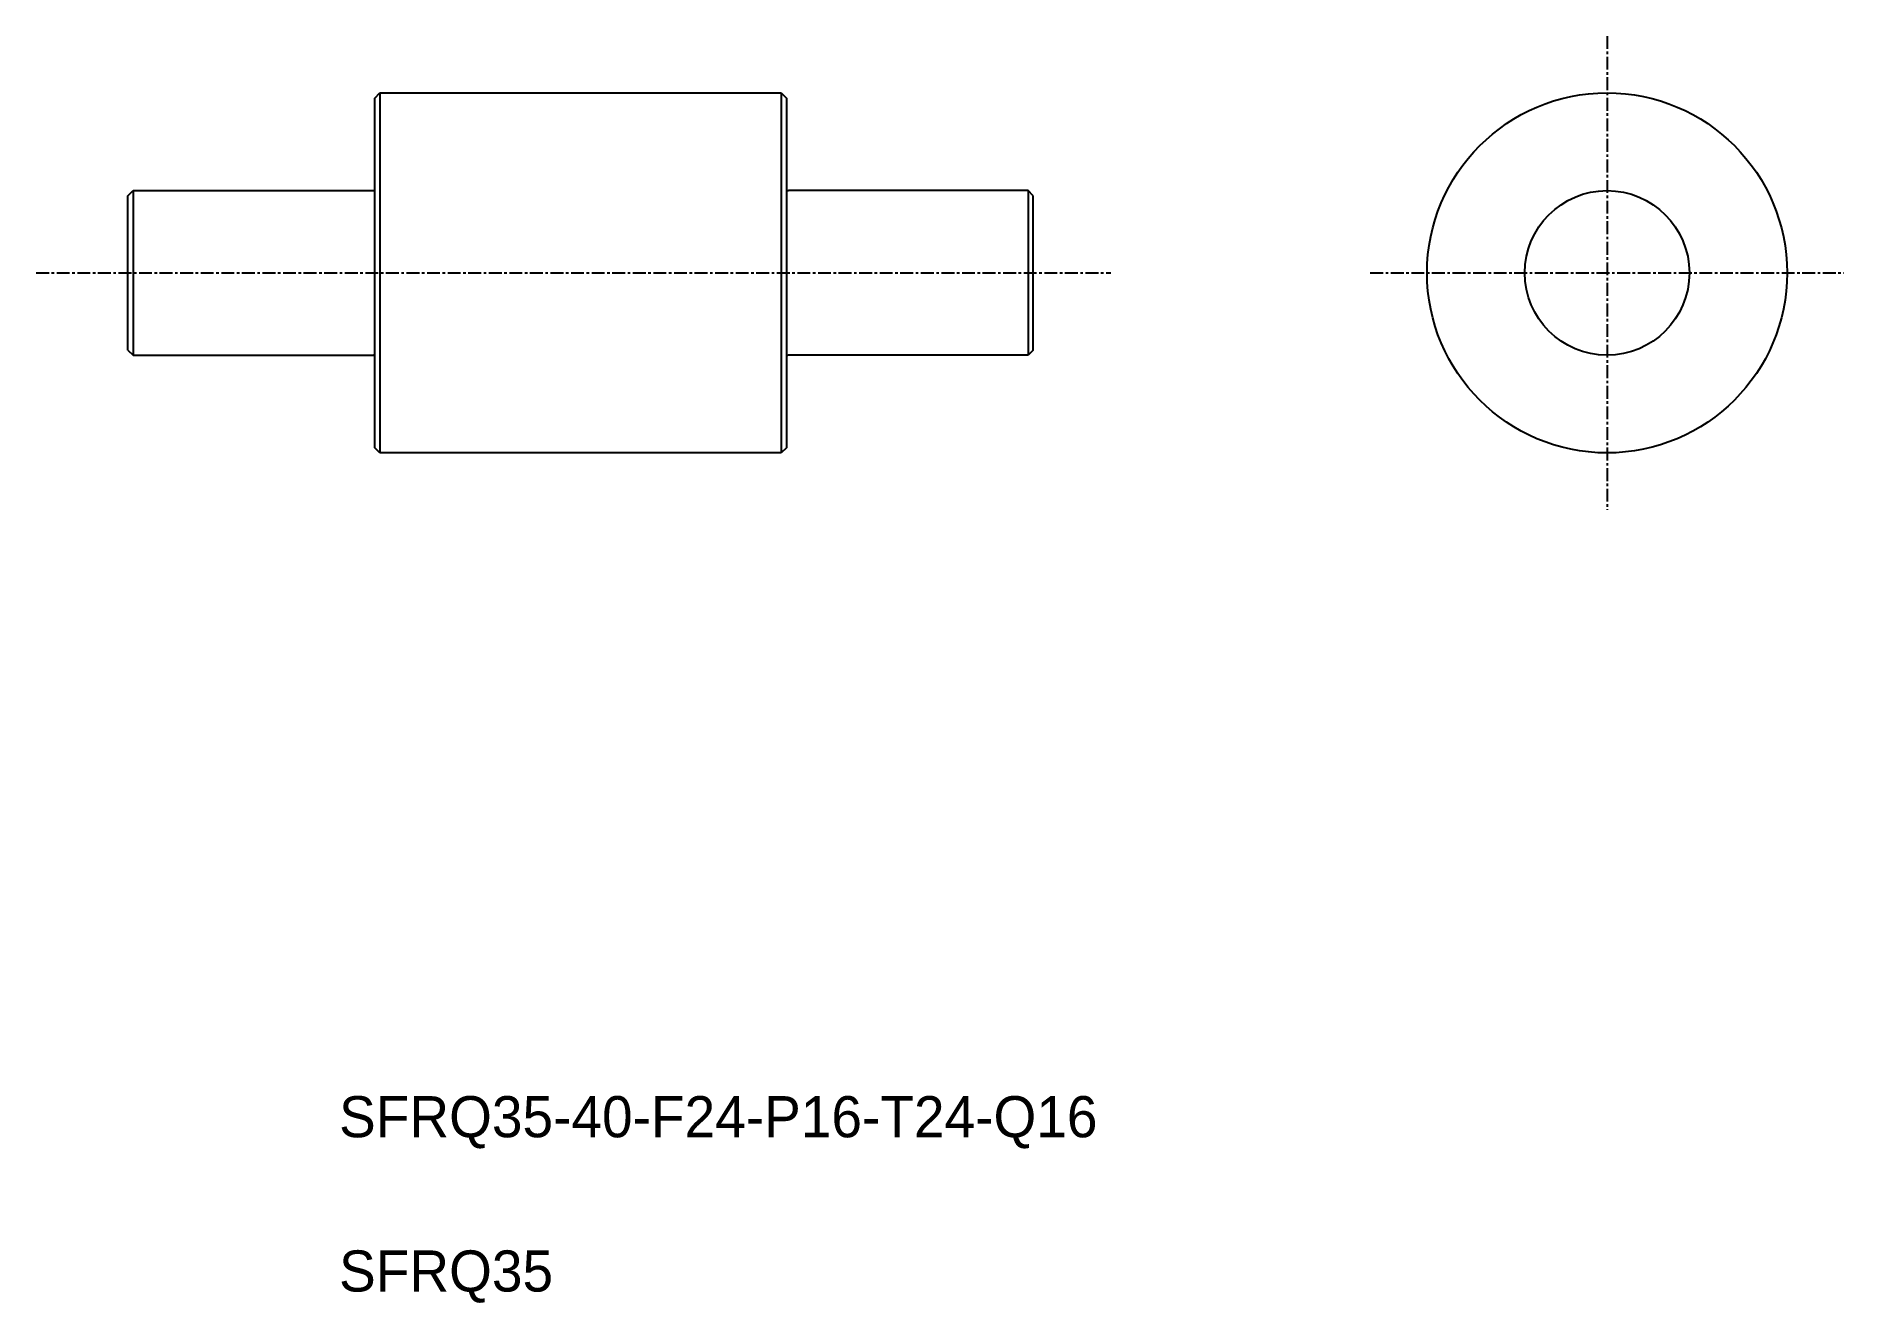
# Model space of a CAD drawing. Extents: x 8 to 183, y 71 to 194.
import ezdxf

# ---------------------------------------------------------------- set-up
doc = ezdxf.new("R2010")
doc.units = 0
doc.linetypes.add('CENTER', pattern=[2, 1.25, -0.25, 0.25, -0.25])
doc.layers.get('0').update_dxf_attribs({"linetype": 'CONTINUOUS'})
doc.layers.add('CENTER', color=1, linetype='CENTER')

msp = doc.modelspace()

# ---------------------------------------------------------------- linework, layer by layer
for p, q in [((40.51, 188.36), (41.01, 188.86)), ((40.51, 154.36), (40.51, 188.36)), ((41.01, 188.86), (41.01, 153.86)), ((41.01, 188.86), (80.01, 188.86)), ((80.01, 188.86), (80.51, 188.36)), ((80.01, 188.86), (80.01, 153.86)), ((80.51, 188.36), (80.51, 154.36)), ((16.51, 178.86), (17.01, 179.36)), ((41.01, 180.11), (41.01, 180.11)), ((104.51, 178.86), (104.01, 179.36)), ((16.51, 163.86), (16.51, 178.86)), ((104.51, 163.86), (104.51, 178.86)), ((41.01, 171.36), (41.01, 171.36)), ((16.51, 163.86), (17.01, 163.36)), ((104.51, 163.86), (104.01, 163.36)), ((41.01, 153.86), (40.51, 154.36)), ((80.01, 153.86), (41.01, 153.86)), ((80.51, 154.36), (80.01, 153.86))]:
    msp.add_line(p, q)
at = {"color": 7}
for p, q in [((17.01, 179.36), (17.01, 163.36)), ((104.01, 179.36), (104.01, 163.36))]:
    msp.add_line(p, q, dxfattribs=at)
at = {"color": 7, "linetype": 'CONTINUOUS'}
for p, q in [((17.01, 179.36), (40.31, 179.36)), ((104.01, 179.36), (80.71, 179.36)), ((17.01, 163.36), (40.31, 163.36)), ((104.01, 163.36), (80.71, 163.36))]:
    msp.add_line(p, q, dxfattribs=at)
msp.add_circle((160.29, 171.36), 17.5)
msp.add_circle((160.29, 171.36), 8, dxfattribs=at)
for centre, start, end in [((40.31, 179.56), 270, 0), ((80.71, 179.56), 180, 270), ((40.31, 163.16), 0, 90), ((80.71, 163.16), 90, 180)]:
    msp.add_arc(centre, 0.2, start, end)
at = {"layer": 'CENTER', "color": 1, "linetype": 'CENTER'}
for p, q in [((160.29, 194.38), (160.29, 148.34)), ((7.59, 171.36), (112.06, 171.36)), ((137.27, 171.36), (183.31, 171.36))]:
    msp.add_line(p, q, dxfattribs=at)

# ---------------------------------------------------------------- texts
for s, p in [('SFRQ35-40-F24-P16-T24-Q16', (37.03, 87.33)), ('SFRQ35', (37.03, 72.33))]:
    msp.add_text(s, height=4).set_placement(p)

doc.saveas('drawing.dxf')
